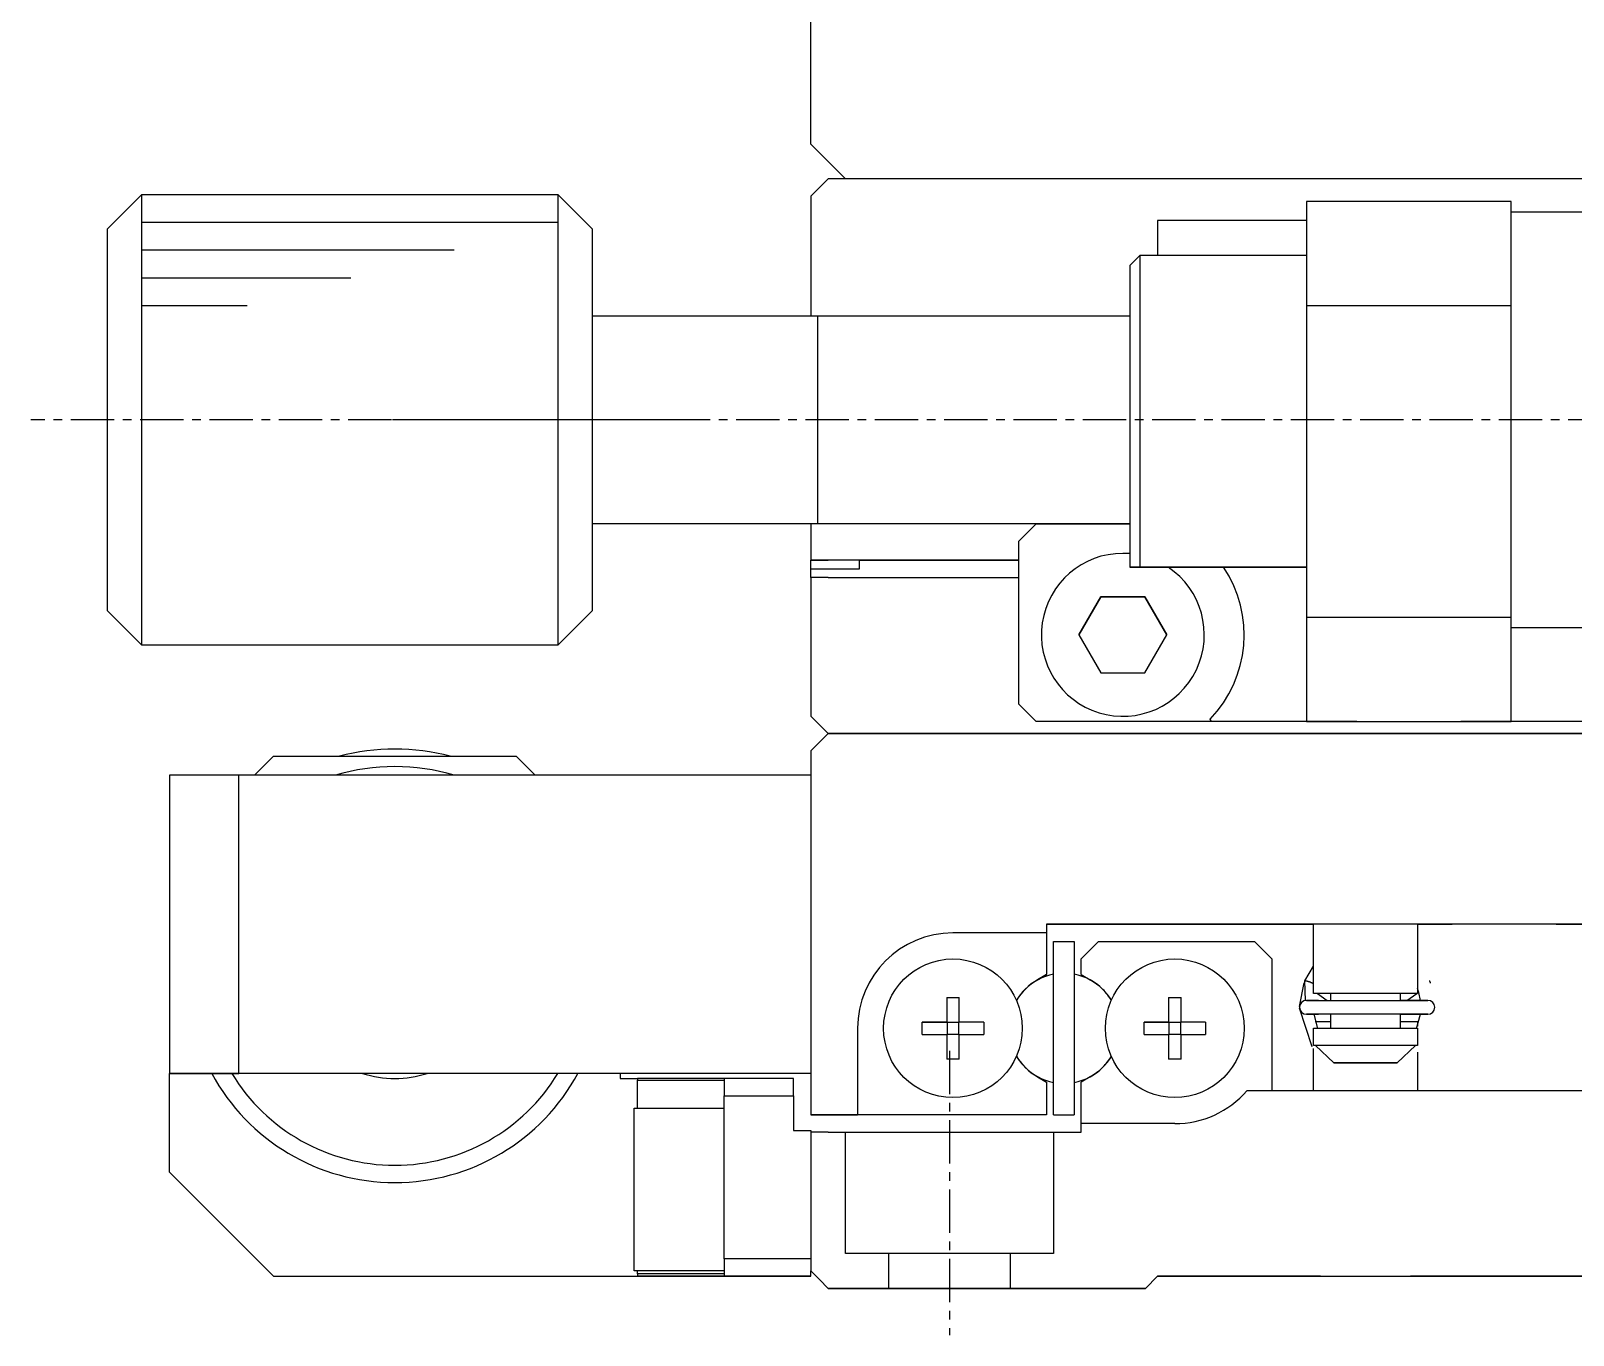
# Model space of a CAD drawing. Extents: x 253 to 454, y 43 to 262.
# Drawn here: x 378.11 to 422.6, y 90.99 to 128.61 of the extents above; entities that cross this region are included whole.
import ezdxf

# ---------------------------------------------------------------- set-up
doc = ezdxf.new("R2010")
doc.units = 0
doc.linetypes.add('CENTER', pattern=[2, 1.25, -0.25, 0.25, -0.25])
doc.layers.get('0').update_dxf_attribs({"linetype": 'CONTINUOUS'})
doc.layers.add('CENTER', color=1, linetype='CENTER')

msp = doc.modelspace()

# ---------------------------------------------------------------- linework, layer by layer
for q in [(400.612, 198.343), (401.612, 124.343)]:
    msp.add_line((400.612, 125.343), q)
at = {"color": 7, "linetype": 'CONTINUOUS'}
for p, q in [((400.612, 123.843), (401.112, 124.343)), ((440.112, 124.343), (401.112, 124.343)), ((380.312, 122.893), (381.312, 123.893)), ((381.312, 123.893), (393.312, 123.893)), ((381.312, 110.893), (381.312, 123.893)), ((393.312, 123.893), (394.312, 122.893)), ((393.312, 123.893), (393.312, 117.334)), ((400.612, 123.843), (400.612, 120.393)), ((414.912, 123.693), (414.912, 120.693)), ((420.812, 123.693), (414.912, 123.693)), ((420.812, 120.693), (420.812, 123.693)), ((420.812, 123.393), (424.312, 123.393)), ((380.312, 122.893), (380.312, 111.893)), ((394.312, 117.343), (394.312, 122.893)), ((414.912, 123.143), (410.612, 123.143)), ((410.612, 123.143), (410.612, 122.143)), ((409.812, 121.843), (410.112, 122.143)), ((410.112, 122.143), (414.912, 122.143)), ((410.112, 113.143), (410.112, 122.143)), ((409.812, 121.843), (409.812, 113.143)), ((414.912, 120.693), (414.912, 111.693)), ((414.912, 120.693), (420.812, 120.693)), ((420.812, 111.693), (420.812, 120.693)), ((394.312, 120.393), (400.812, 120.393)), ((400.807, 120.393), (400.812, 120.393)), ((400.812, 120.393), (400.817, 120.393)), ((400.812, 117.525), (400.812, 120.393)), ((400.812, 120.393), (409.812, 120.393)), ((400.812, 117.392), (400.812, 117.525)), ((393.312, 117.334), (393.312, 110.893)), ((394.312, 111.893), (394.312, 117.343)), ((400.812, 117.236), (400.812, 117.392)), ((400.812, 114.393), (400.812, 117.236)), ((400.812, 114.393), (394.312, 114.393)), ((400.612, 114.393), (400.612, 113.343)), ((400.812, 114.393), (400.807, 114.393)), ((400.817, 114.393), (400.812, 114.393)), ((409.812, 114.393), (400.812, 114.393)), ((406.612, 113.893), (407.112, 114.393)), ((407.112, 114.393), (409.812, 114.393)), ((406.612, 109.193), (406.612, 113.893)), ((402.012, 113.343), (400.612, 113.343)), ((400.612, 113.343), (401.112, 113.343)), ((400.612, 113.093), (400.612, 113.343)), ((400.612, 113.093), (402.012, 113.093)), ((400.612, 112.843), (400.612, 113.093)), ((400.612, 113.093), (402.012, 113.093)), ((406.612, 113.343), (401.112, 113.343)), ((402.012, 113.093), (402.012, 113.343)), ((402.012, 113.343), (406.612, 113.343)), ((409.812, 113.143), (410.112, 113.143)), ((410.112, 113.143), (409.812, 113.143)), ((414.912, 113.143), (410.112, 113.143)), ((410.112, 113.143), (414.912, 113.143)), ((401.112, 112.843), (400.612, 112.843)), ((400.612, 112.843), (400.612, 108.843)), ((401.112, 112.843), (406.612, 112.843)), ((408.977, 112.293), (408.342, 111.193)), ((408.342, 111.193), (408.977, 112.293)), ((410.247, 112.293), (408.977, 112.293)), ((408.977, 112.293), (410.247, 112.293)), ((410.883, 111.193), (410.247, 112.293)), ((410.247, 112.293), (410.883, 111.193)), ((381.312, 110.893), (380.312, 111.893)), ((394.312, 111.893), (393.312, 110.893)), ((420.812, 111.693), (414.912, 111.693)), ((414.912, 111.693), (414.912, 108.693)), ((420.812, 108.693), (420.812, 111.693)), ((424.312, 111.393), (420.812, 111.393)), ((393.312, 110.893), (381.312, 110.893)), ((408.342, 111.193), (408.977, 110.093)), ((410.247, 110.093), (410.883, 111.193)), ((408.977, 110.093), (410.247, 110.093)), ((407.112, 108.693), (406.612, 109.193)), ((406.612, 109.193), (407.112, 108.693)), ((400.612, 108.843), (400.862, 108.593)), ((400.862, 108.593), (400.612, 108.843)), ((401.112, 108.343), (400.762, 108.693)), ((400.762, 108.693), (401.112, 108.343)), ((401.112, 108.343), (400.862, 108.593)), ((400.862, 108.593), (401.112, 108.343)), ((412.16, 108.693), (407.112, 108.693)), ((414.912, 108.693), (407.112, 108.693)), ((412.131, 108.762), (412.16, 108.693)), ((412.16, 108.693), (412.131, 108.762)), ((414.912, 108.693), (412.16, 108.693)), ((416.362, 108.693), (414.912, 108.693)), ((414.912, 108.693), (420.812, 108.693)), ((420.812, 108.693), (419.362, 108.693)), ((423.565, 108.693), (420.812, 108.693)), ((428.612, 108.693), (420.812, 108.693)), ((401.112, 108.343), (400.612, 107.843)), ((401.112, 108.343), (440.112, 108.343)), ((440.112, 108.343), (401.112, 108.343)), ((384.562, 107.143), (385.112, 107.693)), ((385.112, 107.693), (392.112, 107.693)), ((392.112, 107.693), (392.662, 107.143)), ((400.612, 107.843), (400.612, 107.143)), ((384.112, 107.143), (382.112, 107.143)), ((382.112, 107.143), (382.112, 98.543)), ((384.112, 98.543), (384.112, 107.143)), ((400.612, 107.143), (384.112, 107.143)), ((400.612, 107.143), (400.612, 98.543)), ((400.612, 107.143), (400.612, 98.543)), ((407.412, 102.843), (407.412, 102.593)), ((407.412, 102.843), (415.112, 102.843)), ((433.812, 102.843), (407.412, 102.843)), ((415.112, 100.843), (415.112, 102.843)), ((418.112, 102.843), (419.112, 102.843)), ((418.112, 102.843), (418.112, 100.843)), ((422.112, 102.843), (423.112, 102.843)), ((407.412, 102.593), (404.712, 102.593)), ((407.412, 102.593), (404.712, 102.593)), ((407.412, 102.593), (407.412, 101.393)), ((407.612, 102.343), (408.212, 102.343)), ((407.612, 97.343), (407.612, 102.343)), ((408.212, 102.343), (408.212, 97.343)), ((408.412, 101.843), (408.912, 102.343)), ((408.912, 102.343), (413.412, 102.343)), ((413.412, 102.343), (413.912, 101.843)), ((408.412, 101.393), (408.412, 101.843)), ((413.912, 101.843), (413.912, 98.043)), ((414.866, 101.213), (415.112, 101.633)), ((407.412, 101.393), (407.152, 101.243)), ((407.152, 101.243), (407.412, 101.393)), ((408.412, 101.393), (408.673, 101.243)), ((408.412, 101.393), (408.673, 101.243)), ((414.711, 100.476), (414.844, 101.156)), ((414.877, 100.646), (414.865, 101.213)), ((414.87, 101.222), (415.112, 101.149)), ((418.454, 101.211), (418.453, 101.21)), ((418.454, 101.213), (418.473, 101.163)), ((418.473, 101.163), (418.473, 101.16)), ((418.473, 101.16), (418.475, 101.156)), ((418.475, 101.156), (418.475, 101.155)), ((418.475, 101.155), (418.476, 101.152)), ((418.476, 101.152), (418.476, 101.151)), ((418.476, 101.151), (418.477, 101.15)), ((418.477, 101.15), (418.477, 101.149)), ((404.532, 100.729), (404.532, 100.023)), ((404.892, 100.023), (404.892, 100.729)), ((410.932, 100.729), (410.932, 100.023)), ((411.292, 100.023), (411.292, 100.729)), ((415.259, 100.649), (414.909, 100.649)), ((414.909, 100.649), (418.409, 100.649)), ((415.612, 100.843), (415.112, 100.843)), ((418.112, 100.843), (415.112, 100.843)), ((415.228, 100.843), (415.51, 100.649)), ((415.612, 100.649), (415.612, 100.843)), ((417.612, 100.843), (415.612, 100.843)), ((417.612, 100.843), (415.612, 100.843)), ((418.112, 100.843), (417.612, 100.843)), ((417.612, 100.843), (417.612, 100.649)), ((418.409, 100.649), (417.612, 100.649)), ((417.808, 100.649), (418.09, 100.843)), ((418.15, 100.878), (418.113, 100.991)), ((418.198, 100.649), (418.15, 100.878)), ((415.078, 99.31), (414.711, 100.42)), ((414.909, 100.249), (415.259, 100.249)), ((418.409, 100.249), (414.909, 100.249)), ((415.121, 100.249), (415.232, 99.842)), ((415.612, 99.843), (415.612, 100.249)), ((417.612, 100.249), (417.612, 99.843)), ((417.612, 100.249), (418.409, 100.249)), ((418.087, 99.842), (418.197, 100.249)), ((401.962, 99.843), (401.962, 97.343)), ((404.532, 100.023), (403.826, 100.023)), ((403.826, 100.023), (404.532, 100.023)), ((403.826, 99.663), (404.532, 99.663)), ((404.543, 100.012), (404.532, 100.023)), ((404.543, 99.673), (404.532, 99.663)), ((404.532, 99.663), (404.532, 98.956)), ((404.543, 100.012), (404.543, 99.673)), ((404.882, 100.012), (404.543, 100.012)), ((404.543, 99.673), (404.882, 99.673)), ((404.882, 100.012), (404.892, 100.023)), ((404.882, 99.673), (404.882, 100.012)), ((404.882, 99.673), (404.892, 99.663)), ((405.599, 100.023), (404.892, 100.023)), ((405.599, 100.023), (404.892, 100.023)), ((404.892, 99.663), (405.599, 99.663)), ((404.892, 98.956), (404.892, 99.663)), ((410.932, 100.023), (410.226, 100.023)), ((410.226, 100.023), (410.932, 100.023)), ((410.226, 99.663), (410.932, 99.663)), ((410.943, 100.012), (410.932, 100.023)), ((410.943, 99.673), (410.932, 99.663)), ((410.932, 99.663), (410.932, 98.956)), ((410.943, 100.012), (410.943, 99.673)), ((411.282, 100.012), (410.943, 100.012)), ((410.943, 99.673), (411.282, 99.673)), ((411.282, 100.012), (411.292, 100.023)), ((411.282, 99.673), (411.282, 100.012)), ((411.282, 99.673), (411.292, 99.663)), ((411.999, 100.023), (411.292, 100.023)), ((411.999, 100.023), (411.292, 100.023)), ((411.292, 99.663), (411.999, 99.663)), ((411.292, 98.956), (411.292, 99.663)), ((415.112, 99.343), (415.112, 99.843)), ((415.112, 99.843), (418.112, 99.843)), ((415.163, 100.043), (415.612, 100.043)), ((417.612, 100.043), (418.112, 100.043)), ((418.112, 100.043), (418.112, 99.908)), ((418.112, 99.843), (418.112, 99.343)), ((415.167, 99.343), (415.112, 99.343)), ((415.112, 99.264), (415.112, 99.265)), ((415.112, 98.043), (415.112, 99.264)), ((415.167, 99.343), (415.696, 98.843)), ((418.058, 99.343), (415.167, 99.343)), ((417.529, 98.843), (418.058, 99.343)), ((418.112, 99.343), (418.058, 99.343)), ((415.696, 98.843), (417.529, 98.843)), ((417.529, 98.843), (415.696, 98.843)), ((418.112, 99.151), (418.112, 98.043)), ((382.112, 98.543), (384.112, 98.543)), ((395.612, 98.543), (382.112, 98.543)), ((382.112, 95.693), (382.112, 98.543)), ((400.612, 98.543), (384.112, 98.543)), ((395.112, 98.543), (395.112, 98.393)), ((395.112, 98.393), (395.612, 98.393)), ((400.612, 98.543), (395.612, 98.543)), ((395.612, 98.393), (395.612, 98.352)), ((398.112, 98.393), (395.612, 98.393)), ((395.612, 98.352), (398.112, 98.352)), ((395.612, 97.543), (395.612, 98.352)), ((398.112, 98.393), (398.112, 97.893)), ((400.112, 98.393), (398.112, 98.393)), ((400.112, 97.893), (400.112, 98.393)), ((400.612, 98.543), (400.612, 97.343)), ((407.152, 98.442), (407.412, 98.292)), ((408.673, 98.442), (408.412, 98.292)), ((398.112, 97.893), (400.112, 97.893)), ((398.112, 93.193), (398.112, 97.893)), ((400.112, 97.893), (400.112, 96.893)), ((407.412, 98.292), (407.412, 97.343)), ((408.412, 97.093), (408.412, 98.292)), ((428.033, 98.043), (413.191, 98.043)), ((395.512, 97.543), (398.112, 97.543)), ((395.512, 92.843), (395.512, 97.543)), ((400.612, 97.343), (401.112, 97.343)), ((401.112, 97.343), (400.612, 97.343)), ((401.962, 97.343), (401.112, 97.343)), ((401.112, 97.343), (401.962, 97.343)), ((407.412, 97.343), (401.962, 97.343)), ((407.412, 97.343), (401.962, 97.343)), ((407.612, 97.343), (408.212, 97.343)), ((407.612, 97.343), (408.212, 97.343)), ((408.412, 96.843), (408.412, 97.093)), ((411.112, 97.093), (408.412, 97.093)), ((400.112, 96.893), (400.612, 96.893)), ((400.612, 96.893), (400.612, 96.843)), ((401.112, 96.843), (400.612, 96.843)), ((400.612, 96.843), (400.612, 92.843)), ((401.112, 96.843), (408.412, 96.843)), ((385.112, 92.693), (382.112, 95.693)), ((382.112, 95.693), (385.112, 92.693)), ((398.112, 93.193), (398.112, 92.693)), ((400.612, 93.193), (398.112, 93.193)), ((385.112, 92.693), (387.112, 92.693)), ((385.112, 92.693), (395.612, 92.693)), ((390.112, 92.693), (395.612, 92.693)), ((398.112, 92.843), (395.512, 92.843)), ((395.612, 92.762), (395.612, 92.843)), ((398.112, 92.762), (395.612, 92.762)), ((395.612, 92.762), (395.612, 92.693)), ((395.612, 92.693), (398.112, 92.693)), ((398.112, 92.693), (395.612, 92.693)), ((398.112, 92.693), (400.612, 92.693)), ((400.612, 92.693), (398.112, 92.693)), ((400.612, 92.693), (400.612, 92.843)), ((400.612, 92.843), (400.862, 92.593)), ((400.862, 92.593), (400.612, 92.843)), ((401.112, 92.343), (400.862, 92.593)), ((401.112, 92.343), (400.862, 92.593)), ((410.612, 92.693), (410.262, 92.343)), ((410.262, 92.343), (410.612, 92.693)), ((415.312, 92.693), (410.612, 92.693)), ((410.612, 92.693), (430.612, 92.693)), ((423.312, 92.693), (417.912, 92.693)), ((420.592, 92.693), (418.592, 92.693)), ((422.592, 92.693), (418.592, 92.693)), ((422.592, 92.693), (420.592, 92.693)), ((401.112, 92.343), (410.262, 92.343)), ((410.262, 92.343), (401.112, 92.343)), ((404.612, 92.343), (402.862, 92.343)), ((404.612, 92.343), (402.862, 92.343)), ((406.362, 92.343), (402.862, 92.343)), ((406.362, 92.343), (402.862, 92.343)), ((406.362, 92.343), (404.612, 92.343)), ((406.362, 92.343), (404.612, 92.343))]:
    msp.add_line(p, q, dxfattribs=at)
at = {"color": 3, "linetype": 'CONTINUOUS'}
for p, q in [((381.312, 123.093), (393.312, 123.093)), ((381.312, 122.293), (390.327, 122.293)), ((381.312, 121.493), (387.341, 121.493)), ((381.312, 120.693), (384.355, 120.693)), ((401.612, 93.343), (401.612, 96.843)), ((407.612, 96.843), (407.612, 93.343)), ((407.612, 93.343), (401.612, 93.343)), ((402.862, 92.343), (402.862, 93.343)), ((406.362, 93.343), (406.362, 92.343))]:
    msp.add_line(p, q, dxfattribs=at)
at = {"color": 7, "linetype": 'CONTINUOUS'}
for points in [[(414.865, 101.211, 0), (414.865, 101.211, 0), (414.865, 101.211, 0), (414.865, 101.211, 0), (414.865, 101.213, 0), (414.865, 101.213, 0), (414.865, 101.213, 0), (414.865, 101.213, 0), (414.867, 101.213, 0), (414.867, 101.215, 0), (414.867, 101.215, 0), (414.867, 101.215, 0), (414.867, 101.215, 0), (414.869, 101.215, 0), (414.869, 101.215, 0), (414.869, 101.215, 0), (414.871, 101.215, 0), (414.871, 101.215, 0), (414.871, 101.217, 0), (414.873, 101.217, 0), (414.873, 101.217, 0), (414.875, 101.217, 0), (414.875, 101.217, 0), (414.875, 101.217, 0), (414.877, 101.217, 0), (414.877, 101.217, 0), (414.879, 101.217, 0), (414.881, 101.217, 0), (414.881, 101.217, 0), (414.883, 101.217, 0), (414.883, 101.217, 0), (414.885, 101.217, 0), (414.885, 101.217, 0), (414.887, 101.217, 0), (414.889, 101.217, 0), (414.889, 101.215, 0), (414.891, 101.215, 0), (414.893, 101.215, 0), (414.895, 101.215, 0), (414.895, 101.215, 0), (414.897, 101.215, 0), (414.899, 101.215, 0), (414.901, 101.215, 0), (414.903, 101.213, 0), (414.903, 101.213, 0), (414.905, 101.213, 0), (414.907, 101.213, 0), (414.909, 101.213, 0), (414.911, 101.213, 0), (414.913, 101.211, 0), (414.915, 101.211, 0), (414.917, 101.211, 0), (414.919, 101.211, 0), (414.921, 101.209, 0), (414.923, 101.209, 0), (414.925, 101.209, 0), (414.927, 101.209, 0), (414.929, 101.207, 0), (414.931, 101.207, 0), (414.933, 101.207, 0), (414.935, 101.207, 0), (414.937, 101.205, 0), (414.939, 101.205, 0), (414.941, 101.205, 0), (414.943, 101.203, 0), (414.947, 101.203, 0), (414.949, 101.203, 0), (414.951, 101.201, 0), (414.953, 101.201, 0), (414.955, 101.201, 0), (414.957, 101.199, 0), (414.961, 101.199, 0), (414.963, 101.197, 0), (414.965, 101.197, 0), (414.967, 101.197, 0), (414.971, 101.195, 0), (414.973, 101.195, 0), (414.975, 101.193, 0), (414.977, 101.193, 0), (414.981, 101.191, 0), (414.983, 101.191, 0), (414.985, 101.191, 0), (414.987, 101.189, 0), (414.991, 101.189, 0), (414.993, 101.187, 0), (414.995, 101.187, 0), (414.999, 101.185, 0), (415.001, 101.185, 0), (415.003, 101.183, 0), (415.007, 101.183, 0), (415.009, 101.181, 0), (415.011, 101.181, 0), (415.015, 101.179, 0), (415.017, 101.179, 0), (415.021, 101.177, 0), (415.023, 101.177, 0), (415.025, 101.175, 0), (415.029, 101.175, 0), (415.031, 101.173, 0), (415.033, 101.171, 0), (415.037, 101.171, 0), (415.039, 101.169, 0), (415.043, 101.169, 0), (415.045, 101.167, 0), (415.047, 101.167, 0), (415.051, 101.165, 0), (415.053, 101.163, 0), (415.055, 101.163, 0), (415.059, 101.161, 0), (415.061, 101.161, 0), (415.065, 101.159, 0), (415.067, 101.159, 0), (415.069, 101.157, 0), (415.073, 101.155, 0), (415.075, 101.155, 0), (415.077, 101.153, 0), (415.081, 101.153, 0), (415.083, 101.151, 0), (415.085, 101.149, 0), (415.089, 101.149, 0), (415.091, 101.147, 0), (415.095, 101.147, 0), (415.097, 101.145, 0), (415.099, 101.143, 0), (415.103, 101.143, 0), (415.105, 101.141, 0), (415.107, 101.139, 0), (415.109, 101.139, 0), (415.113, 101.137, 0)], [(418.453, 101.213, 0), (418.453, 101.213, 0), (418.453, 101.213, 0), (418.453, 101.213, 0), (418.453, 101.213, 0), (418.453, 101.213, 0), (418.453, 101.213, 0), (418.453, 101.213, 0), (418.453, 101.213, 0), (418.453, 101.213, 0), (418.453, 101.213, 0), (418.453, 101.213, 0), (418.453, 101.213, 0), (418.453, 101.213, 0), (418.453, 101.213, 0), (418.453, 101.213, 0), (418.453, 101.211, 0), (418.453, 101.211, 0), (418.453, 101.211, 0), (418.453, 101.211, 0), (418.453, 101.211, 0), (418.453, 101.211, 0), (418.453, 101.211, 0), (418.453, 101.211, 0), (418.453, 101.211, 0), (418.453, 101.211, 0), (418.453, 101.211, 0), (418.453, 101.211, 0), (418.453, 101.211, 0), (418.453, 101.211, 0), (418.453, 101.211, 0), (418.453, 101.211, 0), (418.453, 101.211, 0), (418.453, 101.211, 0), (418.453, 101.211, 0), (418.453, 101.211, 0), (418.453, 101.211, 0), (418.453, 101.211, 0), (418.453, 101.211, 0), (418.453, 101.211, 0), (418.453, 101.211, 0), (418.453, 101.211, 0), (418.453, 101.211, 0), (418.453, 101.211, 0), (418.453, 101.211, 0), (418.453, 101.211, 0), (418.453, 101.211, 0), (418.453, 101.211, 0), (418.453, 101.211, 0), (418.453, 101.211, 0), (418.453, 101.211, 0), (418.453, 101.211, 0), (418.453, 101.211, 0), (418.453, 101.211, 0), (418.453, 101.211, 0), (418.453, 101.211, 0), (418.453, 101.211, 0), (418.453, 101.211, 0), (418.453, 101.211, 0), (418.453, 101.211, 0), (418.453, 101.211, 0), (418.453, 101.211, 0), (418.453, 101.211, 0), (418.453, 101.211, 0), (418.453, 101.211, 0), (418.453, 101.211, 0), (418.453, 101.211, 0), (418.453, 101.211, 0), (418.453, 101.211, 0), (418.455, 101.211, 0), (418.455, 101.211, 0), (418.455, 101.211, 0), (418.455, 101.211, 0), (418.455, 101.211, 0), (418.455, 101.211, 0), (418.455, 101.211, 0), (418.455, 101.211, 0), (418.455, 101.211, 0), (418.455, 101.211, 0), (418.455, 101.211, 0), (418.455, 101.211, 0), (418.455, 101.211, 0), (418.455, 101.211, 0), (418.455, 101.211, 0), (418.455, 101.211, 0), (418.455, 101.211, 0), (418.455, 101.211, 0), (418.455, 101.211, 0), (418.455, 101.211, 0), (418.455, 101.211, 0), (418.455, 101.211, 0), (418.455, 101.211, 0), (418.455, 101.211, 0), (418.455, 101.211, 0), (418.455, 101.211, 0), (418.455, 101.211, 0), (418.455, 101.211, 0), (418.455, 101.211, 0), (418.455, 101.211, 0), (418.455, 101.211, 0), (418.455, 101.211, 0), (418.455, 101.211, 0), (418.455, 101.211, 0), (418.455, 101.211, 0), (418.455, 101.211, 0), (418.455, 101.211, 0), (418.455, 101.211, 0), (418.455, 101.211, 0), (418.455, 101.211, 0), (418.455, 101.211, 0), (418.455, 101.211, 0), (418.455, 101.211, 0), (418.455, 101.211, 0), (418.455, 101.211, 0), (418.455, 101.211, 0), (418.455, 101.211, 0), (418.455, 101.211, 0), (418.455, 101.211, 0), (418.455, 101.211, 0), (418.455, 101.211, 0), (418.455, 101.211, 0), (418.455, 101.211, 0), (418.455, 101.211, 0), (418.455, 101.211, 0), (418.455, 101.211, 0), (418.455, 101.211, 0), (418.455, 101.211, 0), (418.455, 101.211, 0), (418.455, 101.211, 0)], [(404.533, 100.729, 0), (404.535, 100.729, 0), (404.539, 100.729, 0), (404.541, 100.729, 0), (404.543, 100.729, 0), (404.547, 100.729, 0), (404.549, 100.729, 0), (404.553, 100.729, 0), (404.555, 100.729, 0), (404.557, 100.729, 0), (404.561, 100.729, 0), (404.563, 100.729, 0), (404.567, 100.729, 0), (404.569, 100.729, 0), (404.571, 100.729, 0), (404.575, 100.729, 0), (404.577, 100.729, 0), (404.581, 100.729, 0), (404.583, 100.729, 0), (404.585, 100.729, 0), (404.589, 100.729, 0), (404.591, 100.729, 0), (404.595, 100.729, 0), (404.597, 100.729, 0), (404.599, 100.729, 0), (404.603, 100.729, 0), (404.605, 100.729, 0), (404.609, 100.729, 0), (404.611, 100.731, 0), (404.615, 100.731, 0), (404.617, 100.731, 0), (404.619, 100.731, 0), (404.623, 100.731, 0), (404.625, 100.731, 0), (404.629, 100.731, 0), (404.631, 100.731, 0), (404.633, 100.731, 0), (404.637, 100.731, 0), (404.639, 100.731, 0), (404.643, 100.731, 0), (404.645, 100.731, 0), (404.647, 100.731, 0), (404.651, 100.731, 0), (404.653, 100.731, 0), (404.657, 100.731, 0), (404.659, 100.731, 0), (404.661, 100.731, 0), (404.665, 100.731, 0), (404.667, 100.731, 0), (404.671, 100.731, 0), (404.673, 100.731, 0), (404.675, 100.731, 0), (404.679, 100.731, 0), (404.681, 100.731, 0), (404.685, 100.731, 0), (404.687, 100.731, 0), (404.691, 100.731, 0), (404.693, 100.731, 0), (404.695, 100.731, 0), (404.699, 100.731, 0), (404.701, 100.731, 0), (404.705, 100.731, 0), (404.707, 100.731, 0), (404.709, 100.731, 0), (404.713, 100.731, 0), (404.715, 100.731, 0), (404.719, 100.731, 0), (404.721, 100.731, 0), (404.723, 100.731, 0), (404.727, 100.731, 0), (404.729, 100.731, 0), (404.733, 100.731, 0), (404.735, 100.731, 0), (404.737, 100.731, 0), (404.741, 100.731, 0), (404.743, 100.731, 0), (404.747, 100.731, 0), (404.749, 100.731, 0), (404.751, 100.731, 0), (404.755, 100.731, 0), (404.757, 100.731, 0), (404.761, 100.731, 0), (404.763, 100.731, 0), (404.765, 100.731, 0), (404.769, 100.731, 0), (404.771, 100.731, 0), (404.775, 100.731, 0), (404.777, 100.731, 0), (404.781, 100.731, 0), (404.783, 100.731, 0), (404.785, 100.731, 0), (404.789, 100.731, 0), (404.791, 100.731, 0), (404.795, 100.731, 0), (404.797, 100.731, 0), (404.799, 100.731, 0), (404.803, 100.731, 0), (404.805, 100.731, 0), (404.809, 100.731, 0), (404.811, 100.731, 0), (404.813, 100.731, 0), (404.817, 100.729, 0), (404.819, 100.729, 0), (404.823, 100.729, 0), (404.825, 100.729, 0), (404.827, 100.729, 0), (404.831, 100.729, 0), (404.833, 100.729, 0), (404.837, 100.729, 0), (404.839, 100.729, 0), (404.841, 100.729, 0), (404.845, 100.729, 0), (404.847, 100.729, 0), (404.851, 100.729, 0), (404.853, 100.729, 0), (404.855, 100.729, 0), (404.859, 100.729, 0), (404.861, 100.729, 0), (404.865, 100.729, 0), (404.867, 100.729, 0), (404.871, 100.729, 0), (404.873, 100.729, 0), (404.875, 100.729, 0), (404.879, 100.729, 0), (404.881, 100.729, 0), (404.885, 100.729, 0), (404.887, 100.729, 0), (404.889, 100.729, 0), (404.893, 100.729, 0)], [(410.933, 100.729, 0), (410.935, 100.729, 0), (410.939, 100.729, 0), (410.941, 100.729, 0), (410.943, 100.729, 0), (410.947, 100.729, 0), (410.949, 100.729, 0), (410.953, 100.729, 0), (410.955, 100.729, 0), (410.957, 100.729, 0), (410.961, 100.729, 0), (410.963, 100.729, 0), (410.967, 100.729, 0), (410.969, 100.729, 0), (410.971, 100.729, 0), (410.975, 100.729, 0), (410.977, 100.729, 0), (410.981, 100.729, 0), (410.983, 100.729, 0), (410.985, 100.729, 0), (410.989, 100.729, 0), (410.991, 100.729, 0), (410.995, 100.729, 0), (410.997, 100.729, 0), (410.999, 100.729, 0), (411.003, 100.729, 0), (411.005, 100.729, 0), (411.009, 100.729, 0), (411.011, 100.731, 0), (411.015, 100.731, 0), (411.017, 100.731, 0), (411.019, 100.731, 0), (411.023, 100.731, 0), (411.025, 100.731, 0), (411.029, 100.731, 0), (411.031, 100.731, 0), (411.033, 100.731, 0), (411.037, 100.731, 0), (411.039, 100.731, 0), (411.043, 100.731, 0), (411.045, 100.731, 0), (411.047, 100.731, 0), (411.051, 100.731, 0), (411.053, 100.731, 0), (411.057, 100.731, 0), (411.059, 100.731, 0), (411.061, 100.731, 0), (411.065, 100.731, 0), (411.067, 100.731, 0), (411.071, 100.731, 0), (411.073, 100.731, 0), (411.075, 100.731, 0), (411.079, 100.731, 0), (411.081, 100.731, 0), (411.085, 100.731, 0), (411.087, 100.731, 0), (411.091, 100.731, 0), (411.093, 100.731, 0), (411.095, 100.731, 0), (411.099, 100.731, 0), (411.101, 100.731, 0), (411.105, 100.731, 0), (411.107, 100.731, 0), (411.109, 100.731, 0), (411.113, 100.731, 0), (411.115, 100.731, 0), (411.119, 100.731, 0), (411.121, 100.731, 0), (411.123, 100.731, 0), (411.127, 100.731, 0), (411.129, 100.731, 0), (411.133, 100.731, 0), (411.135, 100.731, 0), (411.137, 100.731, 0), (411.141, 100.731, 0), (411.143, 100.731, 0), (411.147, 100.731, 0), (411.149, 100.731, 0), (411.151, 100.731, 0), (411.155, 100.731, 0), (411.157, 100.731, 0), (411.161, 100.731, 0), (411.163, 100.731, 0), (411.165, 100.731, 0), (411.169, 100.731, 0), (411.171, 100.731, 0), (411.175, 100.731, 0), (411.177, 100.731, 0), (411.181, 100.731, 0), (411.183, 100.731, 0), (411.185, 100.731, 0), (411.189, 100.731, 0), (411.191, 100.731, 0), (411.195, 100.731, 0), (411.197, 100.731, 0), (411.199, 100.731, 0), (411.203, 100.731, 0), (411.205, 100.731, 0), (411.209, 100.731, 0), (411.211, 100.731, 0), (411.213, 100.731, 0), (411.217, 100.729, 0), (411.219, 100.729, 0), (411.223, 100.729, 0), (411.225, 100.729, 0), (411.227, 100.729, 0), (411.231, 100.729, 0), (411.233, 100.729, 0), (411.237, 100.729, 0), (411.239, 100.729, 0), (411.241, 100.729, 0), (411.245, 100.729, 0), (411.247, 100.729, 0), (411.251, 100.729, 0), (411.253, 100.729, 0), (411.255, 100.729, 0), (411.259, 100.729, 0), (411.261, 100.729, 0), (411.265, 100.729, 0), (411.267, 100.729, 0), (411.271, 100.729, 0), (411.273, 100.729, 0), (411.275, 100.729, 0), (411.279, 100.729, 0), (411.281, 100.729, 0), (411.285, 100.729, 0), (411.287, 100.729, 0), (411.289, 100.729, 0), (411.293, 100.729, 0)], [(403.827, 99.663, 0), (403.827, 99.665, 0), (403.827, 99.667, 0), (403.825, 99.671, 0), (403.825, 99.673, 0), (403.825, 99.677, 0), (403.825, 99.679, 0), (403.825, 99.681, 0), (403.825, 99.685, 0), (403.825, 99.687, 0), (403.825, 99.691, 0), (403.825, 99.693, 0), (403.825, 99.695, 0), (403.825, 99.699, 0), (403.825, 99.701, 0), (403.825, 99.705, 0), (403.825, 99.707, 0), (403.825, 99.709, 0), (403.825, 99.713, 0), (403.825, 99.715, 0), (403.825, 99.719, 0), (403.825, 99.721, 0), (403.825, 99.723, 0), (403.825, 99.727, 0), (403.825, 99.729, 0), (403.825, 99.733, 0), (403.825, 99.735, 0), (403.825, 99.739, 0), (403.825, 99.741, 0), (403.825, 99.743, 0), (403.825, 99.747, 0), (403.825, 99.749, 0), (403.825, 99.753, 0), (403.825, 99.755, 0), (403.825, 99.757, 0), (403.825, 99.761, 0), (403.825, 99.763, 0), (403.825, 99.767, 0), (403.825, 99.769, 0), (403.825, 99.771, 0), (403.825, 99.775, 0), (403.825, 99.777, 0), (403.825, 99.781, 0), (403.825, 99.783, 0), (403.825, 99.785, 0), (403.825, 99.789, 0), (403.825, 99.791, 0), (403.825, 99.795, 0), (403.825, 99.797, 0), (403.825, 99.799, 0), (403.825, 99.803, 0), (403.825, 99.805, 0), (403.823, 99.809, 0), (403.823, 99.811, 0), (403.823, 99.813, 0), (403.823, 99.817, 0), (403.823, 99.819, 0), (403.823, 99.823, 0), (403.823, 99.825, 0), (403.823, 99.829, 0), (403.823, 99.831, 0), (403.823, 99.833, 0), (403.823, 99.837, 0), (403.823, 99.839, 0), (403.823, 99.843, 0), (403.823, 99.845, 0), (403.823, 99.847, 0), (403.823, 99.851, 0), (403.823, 99.853, 0), (403.823, 99.857, 0), (403.823, 99.859, 0), (403.823, 99.861, 0), (403.823, 99.865, 0), (403.823, 99.867, 0), (403.823, 99.871, 0), (403.823, 99.873, 0), (403.823, 99.875, 0), (403.825, 99.879, 0), (403.825, 99.881, 0), (403.825, 99.885, 0), (403.825, 99.887, 0), (403.825, 99.889, 0), (403.825, 99.893, 0), (403.825, 99.895, 0), (403.825, 99.899, 0), (403.825, 99.901, 0), (403.825, 99.905, 0), (403.825, 99.907, 0), (403.825, 99.909, 0), (403.825, 99.913, 0), (403.825, 99.915, 0), (403.825, 99.919, 0), (403.825, 99.921, 0), (403.825, 99.923, 0), (403.825, 99.927, 0), (403.825, 99.929, 0), (403.825, 99.933, 0), (403.825, 99.935, 0), (403.825, 99.937, 0), (403.825, 99.941, 0), (403.825, 99.943, 0), (403.825, 99.947, 0), (403.825, 99.949, 0), (403.825, 99.951, 0), (403.825, 99.955, 0), (403.825, 99.957, 0), (403.825, 99.961, 0), (403.825, 99.963, 0), (403.825, 99.965, 0), (403.825, 99.969, 0), (403.825, 99.971, 0), (403.825, 99.975, 0), (403.825, 99.977, 0), (403.825, 99.979, 0), (403.825, 99.983, 0), (403.825, 99.985, 0), (403.825, 99.989, 0), (403.825, 99.991, 0), (403.825, 99.995, 0), (403.825, 99.997, 0), (403.825, 99.999, 0), (403.825, 100.003, 0), (403.825, 100.005, 0), (403.825, 100.009, 0), (403.825, 100.011, 0), (403.825, 100.013, 0), (403.827, 100.017, 0), (403.827, 100.019, 0), (403.827, 100.023, 0)], [(405.599, 100.023, 0), (405.599, 100.019, 0), (405.599, 100.017, 0), (405.599, 100.013, 0), (405.599, 100.011, 0), (405.599, 100.009, 0), (405.599, 100.005, 0), (405.599, 100.003, 0), (405.599, 99.999, 0), (405.599, 99.997, 0), (405.599, 99.995, 0), (405.599, 99.991, 0), (405.599, 99.989, 0), (405.599, 99.985, 0), (405.599, 99.983, 0), (405.599, 99.979, 0), (405.599, 99.977, 0), (405.599, 99.975, 0), (405.599, 99.971, 0), (405.601, 99.969, 0), (405.601, 99.965, 0), (405.601, 99.963, 0), (405.601, 99.961, 0), (405.601, 99.957, 0), (405.601, 99.955, 0), (405.601, 99.951, 0), (405.601, 99.949, 0), (405.601, 99.947, 0), (405.601, 99.943, 0), (405.601, 99.941, 0), (405.601, 99.937, 0), (405.601, 99.935, 0), (405.601, 99.933, 0), (405.601, 99.929, 0), (405.601, 99.927, 0), (405.601, 99.923, 0), (405.601, 99.921, 0), (405.601, 99.919, 0), (405.601, 99.915, 0), (405.601, 99.913, 0), (405.601, 99.909, 0), (405.601, 99.907, 0), (405.601, 99.905, 0), (405.601, 99.901, 0), (405.601, 99.899, 0), (405.601, 99.895, 0), (405.601, 99.893, 0), (405.601, 99.889, 0), (405.601, 99.887, 0), (405.601, 99.885, 0), (405.601, 99.881, 0), (405.601, 99.879, 0), (405.601, 99.875, 0), (405.601, 99.873, 0), (405.601, 99.871, 0), (405.601, 99.867, 0), (405.601, 99.865, 0), (405.601, 99.861, 0), (405.601, 99.859, 0), (405.601, 99.857, 0), (405.601, 99.853, 0), (405.601, 99.851, 0), (405.601, 99.847, 0), (405.601, 99.845, 0), (405.601, 99.843, 0), (405.601, 99.839, 0), (405.601, 99.837, 0), (405.601, 99.833, 0), (405.601, 99.831, 0), (405.601, 99.829, 0), (405.601, 99.825, 0), (405.601, 99.823, 0), (405.601, 99.819, 0), (405.601, 99.817, 0), (405.601, 99.813, 0), (405.601, 99.811, 0), (405.601, 99.809, 0), (405.601, 99.805, 0), (405.601, 99.803, 0), (405.601, 99.799, 0), (405.601, 99.797, 0), (405.601, 99.795, 0), (405.601, 99.791, 0), (405.601, 99.789, 0), (405.601, 99.785, 0), (405.601, 99.783, 0), (405.601, 99.781, 0), (405.601, 99.777, 0), (405.601, 99.775, 0), (405.601, 99.771, 0), (405.601, 99.769, 0), (405.601, 99.767, 0), (405.601, 99.763, 0), (405.601, 99.761, 0), (405.601, 99.757, 0), (405.601, 99.755, 0), (405.601, 99.753, 0), (405.601, 99.749, 0), (405.601, 99.747, 0), (405.601, 99.743, 0), (405.601, 99.741, 0), (405.601, 99.739, 0), (405.601, 99.735, 0), (405.601, 99.733, 0), (405.601, 99.729, 0), (405.601, 99.727, 0), (405.601, 99.723, 0), (405.601, 99.721, 0), (405.601, 99.719, 0), (405.601, 99.715, 0), (405.599, 99.713, 0), (405.599, 99.709, 0), (405.599, 99.707, 0), (405.599, 99.705, 0), (405.599, 99.701, 0), (405.599, 99.699, 0), (405.599, 99.695, 0), (405.599, 99.693, 0), (405.599, 99.691, 0), (405.599, 99.687, 0), (405.599, 99.685, 0), (405.599, 99.681, 0), (405.599, 99.679, 0), (405.599, 99.677, 0), (405.599, 99.673, 0), (405.599, 99.671, 0), (405.599, 99.667, 0), (405.599, 99.665, 0), (405.599, 99.663, 0)], [(410.227, 99.663, 0), (410.227, 99.665, 0), (410.227, 99.667, 0), (410.225, 99.671, 0), (410.225, 99.673, 0), (410.225, 99.677, 0), (410.225, 99.679, 0), (410.225, 99.681, 0), (410.225, 99.685, 0), (410.225, 99.687, 0), (410.225, 99.691, 0), (410.225, 99.693, 0), (410.225, 99.695, 0), (410.225, 99.699, 0), (410.225, 99.701, 0), (410.225, 99.705, 0), (410.225, 99.707, 0), (410.225, 99.709, 0), (410.225, 99.713, 0), (410.225, 99.715, 0), (410.225, 99.719, 0), (410.225, 99.721, 0), (410.225, 99.723, 0), (410.225, 99.727, 0), (410.225, 99.729, 0), (410.225, 99.733, 0), (410.225, 99.735, 0), (410.225, 99.739, 0), (410.225, 99.741, 0), (410.225, 99.743, 0), (410.225, 99.747, 0), (410.225, 99.749, 0), (410.225, 99.753, 0), (410.225, 99.755, 0), (410.225, 99.757, 0), (410.225, 99.761, 0), (410.225, 99.763, 0), (410.225, 99.767, 0), (410.225, 99.769, 0), (410.225, 99.771, 0), (410.225, 99.775, 0), (410.225, 99.777, 0), (410.225, 99.781, 0), (410.225, 99.783, 0), (410.225, 99.785, 0), (410.225, 99.789, 0), (410.225, 99.791, 0), (410.225, 99.795, 0), (410.225, 99.797, 0), (410.225, 99.799, 0), (410.225, 99.803, 0), (410.225, 99.805, 0), (410.223, 99.809, 0), (410.223, 99.811, 0), (410.223, 99.813, 0), (410.223, 99.817, 0), (410.223, 99.819, 0), (410.223, 99.823, 0), (410.223, 99.825, 0), (410.223, 99.829, 0), (410.223, 99.831, 0), (410.223, 99.833, 0), (410.223, 99.837, 0), (410.223, 99.839, 0), (410.223, 99.843, 0), (410.223, 99.845, 0), (410.223, 99.847, 0), (410.223, 99.851, 0), (410.223, 99.853, 0), (410.223, 99.857, 0), (410.223, 99.859, 0), (410.223, 99.861, 0), (410.223, 99.865, 0), (410.223, 99.867, 0), (410.223, 99.871, 0), (410.223, 99.873, 0), (410.223, 99.875, 0), (410.225, 99.879, 0), (410.225, 99.881, 0), (410.225, 99.885, 0), (410.225, 99.887, 0), (410.225, 99.889, 0), (410.225, 99.893, 0), (410.225, 99.895, 0), (410.225, 99.899, 0), (410.225, 99.901, 0), (410.225, 99.905, 0), (410.225, 99.907, 0), (410.225, 99.909, 0), (410.225, 99.913, 0), (410.225, 99.915, 0), (410.225, 99.919, 0), (410.225, 99.921, 0), (410.225, 99.923, 0), (410.225, 99.927, 0), (410.225, 99.929, 0), (410.225, 99.933, 0), (410.225, 99.935, 0), (410.225, 99.937, 0), (410.225, 99.941, 0), (410.225, 99.943, 0), (410.225, 99.947, 0), (410.225, 99.949, 0), (410.225, 99.951, 0), (410.225, 99.955, 0), (410.225, 99.957, 0), (410.225, 99.961, 0), (410.225, 99.963, 0), (410.225, 99.965, 0), (410.225, 99.969, 0), (410.225, 99.971, 0), (410.225, 99.975, 0), (410.225, 99.977, 0), (410.225, 99.979, 0), (410.225, 99.983, 0), (410.225, 99.985, 0), (410.225, 99.989, 0), (410.225, 99.991, 0), (410.225, 99.995, 0), (410.225, 99.997, 0), (410.225, 99.999, 0), (410.225, 100.003, 0), (410.225, 100.005, 0), (410.225, 100.009, 0), (410.225, 100.011, 0), (410.225, 100.013, 0), (410.227, 100.017, 0), (410.227, 100.019, 0), (410.227, 100.023, 0)], [(411.999, 100.023, 0), (411.999, 100.019, 0), (411.999, 100.017, 0), (411.999, 100.013, 0), (411.999, 100.011, 0), (411.999, 100.009, 0), (411.999, 100.005, 0), (411.999, 100.003, 0), (411.999, 99.999, 0), (411.999, 99.997, 0), (411.999, 99.995, 0), (411.999, 99.991, 0), (411.999, 99.989, 0), (411.999, 99.985, 0), (411.999, 99.983, 0), (411.999, 99.979, 0), (411.999, 99.977, 0), (411.999, 99.975, 0), (411.999, 99.971, 0), (412.001, 99.969, 0), (412.001, 99.965, 0), (412.001, 99.963, 0), (412.001, 99.961, 0), (412.001, 99.957, 0), (412.001, 99.955, 0), (412.001, 99.951, 0), (412.001, 99.949, 0), (412.001, 99.947, 0), (412.001, 99.943, 0), (412.001, 99.941, 0), (412.001, 99.937, 0), (412.001, 99.935, 0), (412.001, 99.933, 0), (412.001, 99.929, 0), (412.001, 99.927, 0), (412.001, 99.923, 0), (412.001, 99.921, 0), (412.001, 99.919, 0), (412.001, 99.915, 0), (412.001, 99.913, 0), (412.001, 99.909, 0), (412.001, 99.907, 0), (412.001, 99.905, 0), (412.001, 99.901, 0), (412.001, 99.899, 0), (412.001, 99.895, 0), (412.001, 99.893, 0), (412.001, 99.889, 0), (412.001, 99.887, 0), (412.001, 99.885, 0), (412.001, 99.881, 0), (412.001, 99.879, 0), (412.001, 99.875, 0), (412.001, 99.873, 0), (412.001, 99.871, 0), (412.001, 99.867, 0), (412.001, 99.865, 0), (412.001, 99.861, 0), (412.001, 99.859, 0), (412.001, 99.857, 0), (412.001, 99.853, 0), (412.001, 99.851, 0), (412.001, 99.847, 0), (412.001, 99.845, 0), (412.001, 99.843, 0), (412.001, 99.839, 0), (412.001, 99.837, 0), (412.001, 99.833, 0), (412.001, 99.831, 0), (412.001, 99.829, 0), (412.001, 99.825, 0), (412.001, 99.823, 0), (412.001, 99.819, 0), (412.001, 99.817, 0), (412.001, 99.813, 0), (412.001, 99.811, 0), (412.001, 99.809, 0), (412.001, 99.805, 0), (412.001, 99.803, 0), (412.001, 99.799, 0), (412.001, 99.797, 0), (412.001, 99.795, 0), (412.001, 99.791, 0), (412.001, 99.789, 0), (412.001, 99.785, 0), (412.001, 99.783, 0), (412.001, 99.781, 0), (412.001, 99.777, 0), (412.001, 99.775, 0), (412.001, 99.771, 0), (412.001, 99.769, 0), (412.001, 99.767, 0), (412.001, 99.763, 0), (412.001, 99.761, 0), (412.001, 99.757, 0), (412.001, 99.755, 0), (412.001, 99.753, 0), (412.001, 99.749, 0), (412.001, 99.747, 0), (412.001, 99.743, 0), (412.001, 99.741, 0), (412.001, 99.739, 0), (412.001, 99.735, 0), (412.001, 99.733, 0), (412.001, 99.729, 0), (412.001, 99.727, 0), (412.001, 99.723, 0), (412.001, 99.721, 0), (412.001, 99.719, 0), (412.001, 99.715, 0), (411.999, 99.713, 0), (411.999, 99.709, 0), (411.999, 99.707, 0), (411.999, 99.705, 0), (411.999, 99.701, 0), (411.999, 99.699, 0), (411.999, 99.695, 0), (411.999, 99.693, 0), (411.999, 99.691, 0), (411.999, 99.687, 0), (411.999, 99.685, 0), (411.999, 99.681, 0), (411.999, 99.679, 0), (411.999, 99.677, 0), (411.999, 99.673, 0), (411.999, 99.671, 0), (411.999, 99.667, 0), (411.999, 99.665, 0), (411.999, 99.663, 0)], [(404.893, 98.955, 0), (404.889, 98.955, 0), (404.887, 98.955, 0), (404.885, 98.955, 0), (404.881, 98.955, 0), (404.879, 98.955, 0), (404.875, 98.955, 0), (404.873, 98.955, 0), (404.871, 98.955, 0), (404.867, 98.955, 0), (404.865, 98.955, 0), (404.861, 98.955, 0), (404.859, 98.955, 0), (404.855, 98.955, 0), (404.853, 98.955, 0), (404.851, 98.955, 0), (404.847, 98.955, 0), (404.845, 98.955, 0), (404.841, 98.955, 0), (404.839, 98.955, 0), (404.837, 98.955, 0), (404.833, 98.955, 0), (404.831, 98.955, 0), (404.827, 98.955, 0), (404.825, 98.955, 0), (404.823, 98.955, 0), (404.819, 98.955, 0), (404.817, 98.955, 0), (404.813, 98.955, 0), (404.811, 98.955, 0), (404.809, 98.955, 0), (404.805, 98.955, 0), (404.803, 98.955, 0), (404.799, 98.955, 0), (404.797, 98.955, 0), (404.795, 98.953, 0), (404.791, 98.953, 0), (404.789, 98.953, 0), (404.785, 98.953, 0), (404.783, 98.953, 0), (404.781, 98.953, 0), (404.777, 98.953, 0), (404.775, 98.953, 0), (404.771, 98.953, 0), (404.769, 98.953, 0), (404.765, 98.953, 0), (404.763, 98.953, 0), (404.761, 98.953, 0), (404.757, 98.953, 0), (404.755, 98.953, 0), (404.751, 98.953, 0), (404.749, 98.953, 0), (404.747, 98.953, 0), (404.743, 98.953, 0), (404.741, 98.953, 0), (404.737, 98.953, 0), (404.735, 98.953, 0), (404.733, 98.953, 0), (404.729, 98.953, 0), (404.727, 98.953, 0), (404.723, 98.953, 0), (404.721, 98.953, 0), (404.719, 98.953, 0), (404.715, 98.953, 0), (404.713, 98.953, 0), (404.709, 98.953, 0), (404.707, 98.953, 0), (404.705, 98.953, 0), (404.701, 98.953, 0), (404.699, 98.953, 0), (404.695, 98.953, 0), (404.693, 98.953, 0), (404.691, 98.953, 0), (404.687, 98.953, 0), (404.685, 98.953, 0), (404.681, 98.953, 0), (404.679, 98.953, 0), (404.675, 98.953, 0), (404.673, 98.953, 0), (404.671, 98.953, 0), (404.667, 98.953, 0), (404.665, 98.953, 0), (404.661, 98.953, 0), (404.659, 98.953, 0), (404.657, 98.953, 0), (404.653, 98.953, 0), (404.651, 98.953, 0), (404.647, 98.953, 0), (404.645, 98.953, 0), (404.643, 98.953, 0), (404.639, 98.953, 0), (404.637, 98.953, 0), (404.633, 98.953, 0), (404.631, 98.953, 0), (404.629, 98.955, 0), (404.625, 98.955, 0), (404.623, 98.955, 0), (404.619, 98.955, 0), (404.617, 98.955, 0), (404.615, 98.955, 0), (404.611, 98.955, 0), (404.609, 98.955, 0), (404.605, 98.955, 0), (404.603, 98.955, 0), (404.599, 98.955, 0), (404.597, 98.955, 0), (404.595, 98.955, 0), (404.591, 98.955, 0), (404.589, 98.955, 0), (404.585, 98.955, 0), (404.583, 98.955, 0), (404.581, 98.955, 0), (404.577, 98.955, 0), (404.575, 98.955, 0), (404.571, 98.955, 0), (404.569, 98.955, 0), (404.567, 98.955, 0), (404.563, 98.955, 0), (404.561, 98.955, 0), (404.557, 98.955, 0), (404.555, 98.955, 0), (404.553, 98.955, 0), (404.549, 98.955, 0), (404.547, 98.955, 0), (404.543, 98.955, 0), (404.541, 98.955, 0), (404.539, 98.955, 0), (404.535, 98.955, 0), (404.533, 98.955, 0)], [(411.293, 98.955, 0), (411.289, 98.955, 0), (411.287, 98.955, 0), (411.285, 98.955, 0), (411.281, 98.955, 0), (411.279, 98.955, 0), (411.275, 98.955, 0), (411.273, 98.955, 0), (411.271, 98.955, 0), (411.267, 98.955, 0), (411.265, 98.955, 0), (411.261, 98.955, 0), (411.259, 98.955, 0), (411.255, 98.955, 0), (411.253, 98.955, 0), (411.251, 98.955, 0), (411.247, 98.955, 0), (411.245, 98.955, 0), (411.241, 98.955, 0), (411.239, 98.955, 0), (411.237, 98.955, 0), (411.233, 98.955, 0), (411.231, 98.955, 0), (411.227, 98.955, 0), (411.225, 98.955, 0), (411.223, 98.955, 0), (411.219, 98.955, 0), (411.217, 98.955, 0), (411.213, 98.955, 0), (411.211, 98.955, 0), (411.209, 98.955, 0), (411.205, 98.955, 0), (411.203, 98.955, 0), (411.199, 98.955, 0), (411.197, 98.955, 0), (411.195, 98.953, 0), (411.191, 98.953, 0), (411.189, 98.953, 0), (411.185, 98.953, 0), (411.183, 98.953, 0), (411.181, 98.953, 0), (411.177, 98.953, 0), (411.175, 98.953, 0), (411.171, 98.953, 0), (411.169, 98.953, 0), (411.165, 98.953, 0), (411.163, 98.953, 0), (411.161, 98.953, 0), (411.157, 98.953, 0), (411.155, 98.953, 0), (411.151, 98.953, 0), (411.149, 98.953, 0), (411.147, 98.953, 0), (411.143, 98.953, 0), (411.141, 98.953, 0), (411.137, 98.953, 0), (411.135, 98.953, 0), (411.133, 98.953, 0), (411.129, 98.953, 0), (411.127, 98.953, 0), (411.123, 98.953, 0), (411.121, 98.953, 0), (411.119, 98.953, 0), (411.115, 98.953, 0), (411.113, 98.953, 0), (411.109, 98.953, 0), (411.107, 98.953, 0), (411.105, 98.953, 0), (411.101, 98.953, 0), (411.099, 98.953, 0), (411.095, 98.953, 0), (411.093, 98.953, 0), (411.091, 98.953, 0), (411.087, 98.953, 0), (411.085, 98.953, 0), (411.081, 98.953, 0), (411.079, 98.953, 0), (411.075, 98.953, 0), (411.073, 98.953, 0), (411.071, 98.953, 0), (411.067, 98.953, 0), (411.065, 98.953, 0), (411.061, 98.953, 0), (411.059, 98.953, 0), (411.057, 98.953, 0), (411.053, 98.953, 0), (411.051, 98.953, 0), (411.047, 98.953, 0), (411.045, 98.953, 0), (411.043, 98.953, 0), (411.039, 98.953, 0), (411.037, 98.953, 0), (411.033, 98.953, 0), (411.031, 98.953, 0), (411.029, 98.955, 0), (411.025, 98.955, 0), (411.023, 98.955, 0), (411.019, 98.955, 0), (411.017, 98.955, 0), (411.015, 98.955, 0), (411.011, 98.955, 0), (411.009, 98.955, 0), (411.005, 98.955, 0), (411.003, 98.955, 0), (410.999, 98.955, 0), (410.997, 98.955, 0), (410.995, 98.955, 0), (410.991, 98.955, 0), (410.989, 98.955, 0), (410.985, 98.955, 0), (410.983, 98.955, 0), (410.981, 98.955, 0), (410.977, 98.955, 0), (410.975, 98.955, 0), (410.971, 98.955, 0), (410.969, 98.955, 0), (410.967, 98.955, 0), (410.963, 98.955, 0), (410.961, 98.955, 0), (410.957, 98.955, 0), (410.955, 98.955, 0), (410.953, 98.955, 0), (410.949, 98.955, 0), (410.947, 98.955, 0), (410.943, 98.955, 0), (410.941, 98.955, 0), (410.939, 98.955, 0), (410.935, 98.955, 0), (410.933, 98.955, 0)]]:
    msp.add_polyline3d(points, dxfattribs=at)
for centre in [(404.712, 99.843), (411.112, 99.843)]:
    msp.add_circle(centre, 2, dxfattribs=at)
for centre, radius, start, end in [((409.612, 111.193), 2.35, 90, 56.0769), ((409.612, 111.193), 2.35, 85.1179, 90), ((409.612, 111.193), 3.5, 316.011, 33.8584), ((388.612, 101.393), 6.5, 75.75, 104.25), ((388.612, 101.393), 6, 73.4022, 106.5978), ((404.712, 99.843), 2.75, 90, 180), ((408.027, 99.728), 1.75, 120, 148.1185), ((407.912, 99.843), 1.587, 100.8931, 134.9998), ((407.912, 99.843), 1.587, 44.9998, 79.107), ((407.798, 99.728), 1.75, 31.8815, 60), ((407.912, 99.843), 1.587, 134.9998, 149.5668), ((407.912, 99.843), 1.587, 30.4333, 44.9998), ((414.909, 100.449), 0.2, 90, 270), ((418.409, 100.449), 0.2, 270, 90), ((408.027, 99.958), 1.75, 211.8815, 240), ((407.912, 99.843), 1.587, 210.4332, 225.0002), ((407.798, 99.958), 1.75, 300, 328.1185), ((407.912, 99.843), 1.587, 315.0002, 329.5667), ((388.612, 101.393), 6, 208.3594, 331.6406), ((388.612, 101.393), 5.5, 211.2104, 328.7896), ((388.612, 101.393), 3, 251.8051, 288.1949), ((407.912, 99.843), 1.587, 225.0002, 259.1069), ((407.912, 99.843), 1.587, 280.893, 315.0002), ((411.112, 99.843), 2.75, 270, 319.1148)]:
    msp.add_arc(centre, radius, start, end, dxfattribs=at)
at = {"layer": 'CENTER', "color": 1, "linetype": 'CENTER'}
for p, q in [((396.512, 117.393), (378.112, 117.393)), ((437.71, 117.393), (388.549, 117.393)), ((404.612, 99.193), (404.612, 90.993))]:
    msp.add_line(p, q, dxfattribs=at)

doc.saveas('drawing.dxf')
